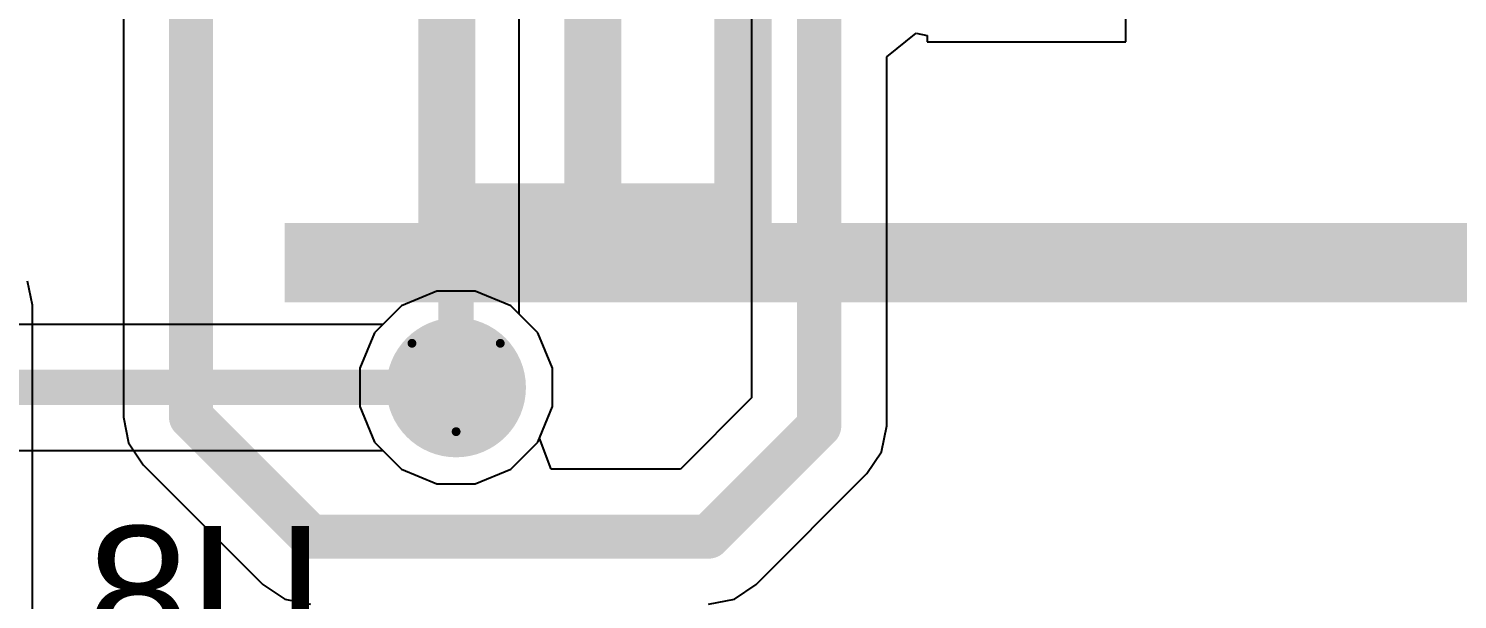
# Model space of a CAD drawing. Header units: inches. Extents: x -6 to 385, y -2 to 102.
# Drawn here: x 68.38 to 76.6, y 15.31 to 18.59 of the extents above; entities that cross this region are included whole.
import ezdxf

# ---------------------------------------------------------------- set-up
doc = ezdxf.new("R2010")
doc.units = ezdxf.units.IN
for name, color, linetype in [('Bottom Layer', 5, 'Continuous'), ('Bottom Overlay', 54, 'Continuous'), ('Bottom Solder', 6, 'Continuous'), ('Drill Drawing', 1, 'Continuous'), ('Layer 1', 16, 'Continuous'), ('Layer 2', 76, 'Continuous'), ('Top Layer', 1, 'Continuous'), ('Top Overlay', 2, 'Continuous'), ('Top Solder', 216, 'Continuous'), ('Via Holes', 16, 'Continuous')]:
    doc.layers.add(name, color=color, linetype=linetype)
doc.styles.add('Arial', font='', dxfattribs={"height": 0.2})
doc.styles.add('Arial Black_Bold', font='', dxfattribs={"height": 0.2})
doc.styles.get('Arial').set_extended_font_data('Arial')
doc.styles.get('Arial Black_Bold').set_extended_font_data('Arial Black', bold=True)

msp = doc.modelspace()

# ---------------------------------------------------------------- hatches: boundary and pattern name
at = {"layer": 'Bottom Layer'}
h = msp.add_hatch(color=5, dxfattribs=at)
edge = h.paths.add_edge_path()
edge.add_arc((70.8366, 16.5292), 0.3, 0, 360)
at = {"layer": 'Bottom Solder'}
h = msp.add_hatch(color=6, dxfattribs=at)
edge = h.paths.add_edge_path()
edge.add_arc((70.8366, 16.5292), 0.4016, 0, 360)
at = {"layer": 'Layer 1'}
h = msp.add_hatch(color=16, dxfattribs=at)
edge = h.paths.add_edge_path()
edge.add_arc((70.8366, 16.5292), 0.3, 0, 360)
at = {"layer": 'Layer 2'}
h = msp.add_hatch(color=76, dxfattribs=at)
edge = h.paths.add_edge_path()
edge.add_arc((70.8366, 16.5292), 0.3, 0, 360)
at = {"layer": 'Top Layer'}
h = msp.add_hatch(color=1, dxfattribs=at)
edge = h.paths.add_edge_path()
edge.add_arc((70.8366, 16.5292), 0.3, 0, 360)
at = {"layer": 'Top Overlay'}
msp.add_hatch(color=2, dxfattribs=at).paths.add_polyline_path([(76.962, 17.4744), (69.85, 17.4744), (69.85, 17.018), (76.962, 17.018)])
at = {"layer": 'Top Solder'}
h = msp.add_hatch(color=216, dxfattribs=at)
edge = h.paths.add_edge_path()
edge.add_arc((70.8366, 16.5292), 0.4016, 0, 360)
at = {"layer": 'Via Holes'}
h = msp.add_hatch(color=7, dxfattribs=at)
edge = h.paths.add_edge_path()
edge.add_arc((70.8366, 16.5292), 0.15, 0, 360)

# ---------------------------------------------------------------- linework, layer by layer
at = {"layer": 'Bottom Layer'}
for p, q in [((72.5367, 25.4381), (72.5367, 16.4695)), ((71.1992, 16.9501), (71.1992, 20.3869)), ((68.9232, 20.306), (68.9232, 16.3592)), ((74.6887, 18.5166), (74.6887, 19.8559)), ((73.3137, 18.4302), (73.4835, 18.5673)), ((73.4835, 18.5673), (73.5457, 18.5536)), ((73.5457, 18.5536), (73.5457, 18.5166)), ((73.5457, 18.5166), (74.6887, 18.5166)), ((73.3137, 16.3086), (73.3137, 18.4302)), ((68.3992, 17.0026), (68.3716, 17.1413)), ((68.3992, 14.4874), (68.3992, 17.0026)), ((68.3992, 17.0026), (68.3992, 17.0026)), ((71.3063, 16.843), (71.1992, 16.9501)), ((71.3906, 16.6394), (71.3063, 16.843)), ((71.3906, 16.419), (71.3906, 16.6394)), ((72.5367, 16.4695), (72.1275, 16.0603)), ((68.9232, 16.3592), (68.9527, 16.2106)), ((71.3157, 16.2381), (71.3906, 16.419)), ((73.2841, 16.1599), (73.3137, 16.3086)), ((68.9527, 16.2106), (69.0369, 16.0845)), ((71.3835, 16.0603), (71.3157, 16.2381)), ((73.1999, 16.0339), (73.2841, 16.1599)), ((69.0369, 16.0845), (69.7244, 15.3971)), ((72.1275, 16.0603), (71.3835, 16.0603)), ((72.5631, 15.3971), (73.1999, 16.0339)), ((69.7244, 15.3971), (69.8504, 15.3129)), ((72.4371, 15.3129), (72.5631, 15.3971)), ((69.8504, 15.3129), (69.9991, 15.2833)), ((72.2884, 15.2833), (72.4371, 15.3129))]:
    msp.add_line(p, q, dxfattribs=at)
for points in [[(72.9252, 16.3086, 0.254, 0.254, 0), (72.9252, 25.4381, 0.254, 0.254, 0)], [(69.3116, 16.3592, 0.254, 0.254, 0), (69.3116, 20.4669, 0.254, 0.254, 0)], [(70.8366, 16.5292, 0.2032, 0.2032, 0), (70.8366, 20.3869, 0.2032, 0.2032, 0)], [(69.3116, 16.3592, 0.254, 0.254, 0), (69.9991, 15.6718, 0.254, 0.254, 0)], [(72.2884, 15.6718, 0.254, 0.254, 0), (72.9252, 16.3086, 0.254, 0.254, 0)], [(69.9991, 15.6718, 0.254, 0.254, 0), (72.2884, 15.6718, 0.254, 0.254, 0)]]:
    msp.add_lwpolyline(points, format="xyseb", dxfattribs=at)
for points in [[(70.7858, 16.5292, 0.1016, 0.1016, 1), (70.8874, 16.5292, 0.1016, 0.1016, 1)], [(69.2481, 16.3592, 0.127, 0.127, 1), (69.3751, 16.3592, 0.127, 0.127, 1)], [(69.2481, 16.3592, 0.127, 0.127, 1), (69.3751, 16.3592, 0.127, 0.127, 1)], [(72.8617, 16.3086, 0.127, 0.127, 1), (72.9887, 16.3086, 0.127, 0.127, 1)], [(72.8617, 16.3086, 0.127, 0.127, 1), (72.9887, 16.3086, 0.127, 0.127, 1)], [(69.9356, 15.6718, 0.127, 0.127, 1), (70.0626, 15.6718, 0.127, 0.127, 1)], [(69.9356, 15.6718, 0.127, 0.127, 1), (70.0626, 15.6718, 0.127, 0.127, 1)], [(72.2249, 15.6718, 0.127, 0.127, 1), (72.3519, 15.6718, 0.127, 0.127, 1)], [(72.2249, 15.6718, 0.127, 0.127, 1), (72.3519, 15.6718, 0.127, 0.127, 1)]]:
    msp.add_lwpolyline(points, format="xyseb", close=True, dxfattribs=at)
at = {"layer": 'Drill Drawing'}
for points in [[(70.5826, 16.7832, 0.0508, 0.0508, 0), (71.0906, 16.7832, 0.0508, 0.0508, 0)], [(70.5826, 16.7832, 0.0508, 0.0508, 0), (70.8366, 16.2752, 0.0508, 0.0508, 0)], [(70.8366, 16.2752, 0.0508, 0.0508, 0), (71.0906, 16.7832, 0.0508, 0.0508, 0)]]:
    msp.add_lwpolyline(points, format="xyseb", dxfattribs=at)
for points in [[(70.5699, 16.7832, 0.0254, 0.0254, 1), (70.5953, 16.7832, 0.0254, 0.0254, 1)], [(70.5699, 16.7832, 0.0254, 0.0254, 1), (70.5953, 16.7832, 0.0254, 0.0254, 1)], [(71.0779, 16.7832, 0.0254, 0.0254, 1), (71.1033, 16.7832, 0.0254, 0.0254, 1)], [(71.0779, 16.7832, 0.0254, 0.0254, 1), (71.1033, 16.7832, 0.0254, 0.0254, 1)], [(70.8239, 16.2752, 0.0254, 0.0254, 1), (70.8493, 16.2752, 0.0254, 0.0254, 1)], [(70.8239, 16.2752, 0.0254, 0.0254, 1), (70.8493, 16.2752, 0.0254, 0.0254, 1)]]:
    msp.add_lwpolyline(points, format="xyseb", close=True, dxfattribs=at)
at = {"layer": 'Layer 1'}
for p, q in [((70.7264, 17.0832), (70.5228, 16.9988)), ((70.9468, 17.0832), (70.7264, 17.0832)), ((71.1504, 16.9988), (70.9468, 17.0832)), ((70.5228, 16.9988), (70.367, 16.843)), ((71.3063, 16.843), (71.1504, 16.9988)), ((70.367, 16.843), (70.2826, 16.6394)), ((71.3906, 16.6394), (71.3063, 16.843)), ((70.2826, 16.6394), (70.2826, 16.419)), ((71.3906, 16.419), (71.3906, 16.6394)), ((70.2826, 16.419), (70.367, 16.2153)), ((71.3063, 16.2153), (71.3906, 16.419)), ((70.367, 16.2153), (70.5228, 16.0595)), ((71.1504, 16.0595), (71.3063, 16.2153)), ((70.5228, 16.0595), (70.7264, 15.9752)), ((70.9468, 15.9752), (71.1504, 16.0595)), ((70.7264, 15.9752), (70.9468, 15.9752))]:
    msp.add_line(p, q, dxfattribs=at)
at = {"layer": 'Layer 2'}
for p, q in [((70.7264, 17.0832), (70.5228, 16.9988)), ((70.9468, 17.0832), (70.7264, 17.0832)), ((71.1504, 16.9988), (70.9468, 17.0832)), ((70.5228, 16.9988), (70.367, 16.843)), ((71.3063, 16.843), (71.1504, 16.9988)), ((70.367, 16.843), (70.2826, 16.6394)), ((71.3906, 16.6394), (71.3063, 16.843)), ((70.2826, 16.6394), (70.2826, 16.419)), ((71.3906, 16.419), (71.3906, 16.6394)), ((70.2826, 16.419), (70.367, 16.2153)), ((71.3063, 16.2153), (71.3906, 16.419)), ((70.367, 16.2153), (70.5228, 16.0595)), ((71.1504, 16.0595), (71.3063, 16.2153)), ((70.5228, 16.0595), (70.7264, 15.9752)), ((70.9468, 15.9752), (71.1504, 16.0595)), ((70.7264, 15.9752), (70.9468, 15.9752))]:
    msp.add_line(p, q, dxfattribs=at)
at = {"layer": 'Top Layer'}
for p, q in [((70.7264, 17.0832), (70.5228, 16.9988)), ((70.9468, 17.0832), (70.7264, 17.0832)), ((71.1504, 16.9988), (70.9468, 17.0832)), ((70.5228, 16.9988), (70.4157, 16.8917)), ((71.3063, 16.843), (71.1504, 16.9988)), ((70.4157, 16.8917), (67.4261, 16.8917)), ((71.3906, 16.6394), (71.3063, 16.843)), ((71.3906, 16.419), (71.3906, 16.6394)), ((71.3063, 16.2153), (71.3906, 16.419)), ((71.1504, 16.0595), (71.3063, 16.2153)), ((67.4261, 16.1666), (70.4157, 16.1666)), ((70.4157, 16.1666), (70.5228, 16.0595)), ((70.5228, 16.0595), (70.7264, 15.9752)), ((70.9468, 15.9752), (71.1504, 16.0595)), ((70.7264, 15.9752), (70.9468, 15.9752))]:
    msp.add_line(p, q, dxfattribs=at)
msp.add_lwpolyline([(67.0052, 16.5292, 0.2032, 0.2032, 0), (70.8366, 16.5292, 0.2032, 0.2032, 0)], format="xyseb", dxfattribs=at)
msp.add_lwpolyline([(70.7858, 16.5292, 0.1016, 0.1016, 1), (70.8874, 16.5292, 0.1016, 0.1016, 1)], format="xyseb", close=True, dxfattribs=at)

# ---------------------------------------------------------------- texts
at = {"layer": 'Bottom Overlay', "style": 'Arial', "text_generation_flag": 2}
msp.add_text('U8', height=0.762, dxfattribs=at).set_placement((70.0714, 14.9698))
at = {"layer": 'Top Overlay', "style": 'Arial Black_Bold'}
msp.add_text('ENCODER', height=2.032, rotation=90, dxfattribs=at).set_placement((72.651, 17.018))

doc.saveas('drawing.dxf')
